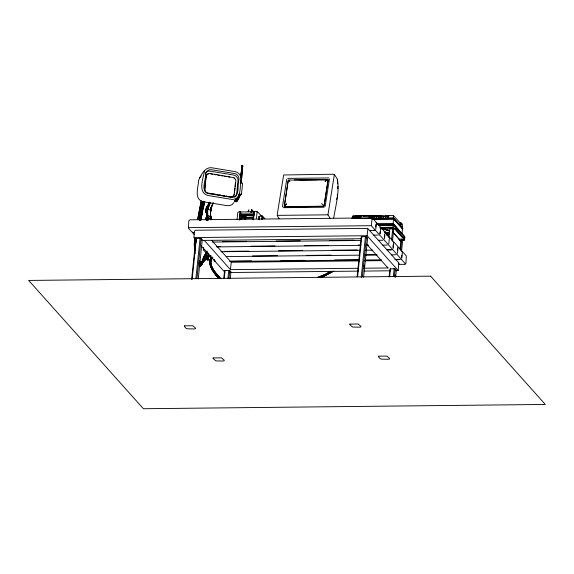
<?xml version="1.0" encoding="UTF-8"?>
<svg xmlns="http://www.w3.org/2000/svg" width="574" height="574" viewBox="0 0 574 574"><rect width="100%" height="100%" fill="white"/><g stroke="black" fill="none" stroke-linecap="round" stroke-linejoin="round"><path stroke-width="0.86" d="M241.13 175.07L240.513 175.142M241.948 165.348C241.116 169.474 242.637 162.456 242.343 166.761C243.139 168.132 242.515 163.002 242.737 166.998M258.809 219.117L258.824 216.498L261.751 215.953L262.533 216.097L264.915 218.766M259.211 219.72L259.226 216.219M259.412 216.9L259.412 216.434M261.737 219.447L261.751 215.953M262.519 219.598L262.533 216.097M210.407 262.383L210.436 260.783M372.433 216.714L369.749 216.29L387.924 216.24M374.772 216.549L374.32 216.204L379.271 216.542L376.307 216.219L377.226 216.52M379.256 216.642C377.527 215.415 382.901 217.388 381.15 216.262M383.109 216.455L381.15 216.133L381.595 216.477M240.463 182.661L242.113 182.934L242.58 183.515L241.511 193.84L238.648 198.008L238.762 197.65M337.813 188.746L337.899 186.328M194.945 238.762L194.887 250.278M194.564 238.712L194.277 245.069L194.873 253.651M195.519 238.705L195.375 248.434M194.306 244.854L194.6 238.597M195.741 243.032L195.87 240.363M194.73 244.624L194.859 241.984M195.067 248.628L196.007 239.645M195.095 248.427L195.368 244.438M240.571 177.144C244.459 150.402 241.625 177.258 241.31 183.099M242.537 166.876L241.202 182.905M241.338 179.16L241.654 175.551M242.027 171.418L242.587 166.977M242.307 166.804L240.728 182.754L240.154 182.733M191.63 279.459L195.842 238.684L200.053 238.353L201.087 238.626L202.256 239.925L198.224 278.935M192.168 279.172L196.38 238.397M205.241 185.481L204.968 190.747M205.32 184.699L206.174 176.448M195.928 278.247L200.053 238.353M196.968 278.519L201.087 238.626M199.422 262.418L199.608 260.639M206.202 209.402L206.274 210.328L206.927 208.219M206.54 209.417L206.568 208.498L206.324 208.836M206.884 209.467L206.583 206.281L205.492 211.282L205.592 212.48L207.085 212.724M203.505 247.401L203.469 249.963L205.714 252.481L206.561 252.703M205.987 258.178L206.941 251.103L205.987 258.178L206.418 258.099L203.339 260.983M210.421 213.234L211.512 208.233L211.06 207.02M208.276 259.843L206.963 258.365C208.226 256.313 204.947 256.32 205.808 258.379L206.425 259.513L208.104 260.008L208.305 258.214L208.276 259.843L207.343 259.878M208.728 253.959L208.032 258.365L207.322 258.085L207.924 252.768M208.032 258.365L208.47 254.318M223.709 278.749L224.534 270.77L225.073 270.483L228.746 270.447L229.779 270.72L230.942 272.019L230.303 278.239M224.247 278.476L225.073 270.483M234.472 191.852L234.852 188.164M235.031 186.442L235.39 182.991M227.914 278.44L228.746 270.447M228.954 278.713L229.779 270.72M238.404 195.361L238.655 194.694A1.32 0.423 5.9 0 1 239.925 194.902L239.057 196.294M241.719 166.833L242.142 165.276M241.389 176.641L241.13 174.934M237.098 219.397L237.83 212.301L240.047 211.49L240.721 211.964L241.058 215.307L240.599 219.734M242.666 166.862L242.479 165.29M238.533 197.535L239.925 194.902M239.308 219.871L240.047 211.49M239.638 219.957L240.377 211.576M242.171 217.41C239.552 216.728 248.549 217.611 242.199 217.446M242.314 216.025C240.377 217.037 247.882 215.444 242.35 215.989M242.257 216.821L244.309 216.8L244.244 217.453M244.287 217.417L244.287 216.771M244.373 216.606L244.402 216.003L244.33 216.649L242.285 216.642L244.33 216.649M244.732 216.671L244.818 215.824L244.782 216.735M253.593 217.639L253.17 218.02L241.683 218.034L241.905 215.881L245.112 215.566M244.797 216.886L244.854 216.95A0.947 0.847 -41.8 0 0 245.751 216.943L245.894 215.81M245.866 216.728L245.866 215.401L244.969 215.415L244.868 215.91M245.414 219.347L245.744 219.046L245.579 219.476M253.758 216.025L245.866 215.401L245.607 216.778A0.825 0.739 -41.8 0 1 244.847 216.785M253.213 219.813L254.038 211.835C256.628 209.754 259.843 214.088 261.12 215.853M253.385 219.72L254.526 211.332M256.549 218.307L257.066 211.648M351.962 218.629L352.572 215.96L373.301 215.724M360.938 216.376L353.189 216.29L352.938 218.027L360.58 218.256L360.888 216.204M353.003 218.106L353.139 216.448M353.161 218.005L353.326 216.434L360.68 216.355L360.522 217.933L353.161 218.005L353.326 216.434M360.867 216.362L360.515 218.185L353.154 218.185M357.114 276.812L361.24 236.918L365.444 236.596L366.485 236.861L367.647 238.167L363.615 277.17M357.652 276.524L361.778 236.632M361.233 277.371L365.444 236.596M362.359 276.754L366.485 236.861M369.089 218.393L369.405 215.781L370.338 216.735M364.174 266.874L364.361 265.095M369.749 218.601L369.886 216.699L372.038 216.742M370.008 216.305L369.563 218.393L371.658 218.371L371.93 216.685M372.612 216.707L372.045 216.226L372.217 216.577M374.506 216.233L374.026 216.42L374.707 216.685M377.046 216.527L376.551 216.233M375.705 226.981L375.977 224.341M375.819 229.055L376.429 223.193M381.136 216.341L378.826 216.204M379.5 216.491L378.567 216.312L379.278 216.348M381.15 216.161L381.552 216.427M381.323 216.484C380.598 215.53 382.607 217.281 381.33 216.276M379.859 233.589L380.038 231.831M380.153 233.905L380.763 228.036M383.353 217.23L383.224 218.457L380.942 218.271L381.315 216.642M383.532 217.23L383.403 218.457L383.597 216.62M385.886 216.111L385.405 216.298L385.936 216.061M385.628 217.209L385.498 218.436L383.217 218.242M385.807 217.209L385.678 218.429L385.871 216.599M384.279 237.557L384.551 234.917M384.487 238.748L385.089 232.886M388.139 216.62C387.938 221.944 387.586 213.65 388.985 216.104M388.907 237.658L389.265 234.178A4.111 1.327 5.9 0 0 387.357 232.585L384.831 232.011M389.445 232.441L389.803 228.961L392.702 228.933L393.671 229.787L392.458 241.259M388.82 243.598L389.423 237.729M392.429 226.113L392.76 225.482M402.317 228.703L402.632 228.538L393.255 218.185L393.477 215.609L388.383 215.58M391.533 240.233L392.702 228.933M401.628 233.589L393.204 223.917L376.601 224.032L393.369 224.068L404.907 236.933L404.44 239.939L402.216 240.341M402.352 229.162L402.754 228.954L393.75 218.622L372.655 218.787M389.1 277.005L389.925 269.012L394.137 268.682L395.17 268.955L396.34 270.261L395.601 277.364M389.638 276.718L390.464 268.725M392.946 247.251L393.219 244.61M393.154 248.442L393.757 242.58M393.312 276.675L394.137 268.682M394.345 276.933L395.17 268.955M397.459 250.336L397.646 248.578M397.481 253.292L398.091 247.423M395.156 276.761L395.343 274.982M401.721 227.663L401.886 226.113M399.97 249.245L400.817 241.044L392.795 232.075M402.166 234.393L402.209 234.242M402.711 229.098L402.79 228.552L393.75 218.622M400.602 250.379L401.771 239.078L398.822 239.286M401.527 251.405L402.74 239.925L401.771 239.078M401.52 257.819L401.793 255.179M401.814 258.135L402.424 252.273M369.57 218.601L369.835 216.707M241.238 175.536L241.381 174.187M241.676 171.411L242.149 167.027M369.462 218.479L369.814 216.075M387.852 218.285L388.139 215.889L388.569 216.29M208.104 260.008L207.401 259.663C206.683 259.218 206.202 255.875 207.666 257.073M242.027 166.797L240.836 177.043M400.265 222.468L401.14 223.422L400.839 226.013L400.458 225.84L400.752 223.379L400.085 222.655M240.886 175.422L241.869 166.855M198.661 215.795L198.884 214.152M199.443 214.195L199.666 212.552M206.009 219.412L206.281 217.446L205.894 219.311L206.138 217.51L206.841 217.539L206.281 217.446L206.009 219.412L206.575 219.498M211.002 218.22C210.414 219.512 212.366 219.835 211.569 218.314L210.974 218.228L211.569 218.314M211.584 219.368L211.045 219.11M378.675 218.507L378.862 216.671M378.854 218.5L379.041 216.671M380.763 218.271C381.251 213.406 382.047 220.725 378.668 218.292M383.037 218.249L383.41 216.62M385.312 218.22L385.685 216.599M387.586 218.199C388.074 213.327 388.878 220.653 385.491 218.22M282.43 206.827L286.735 179.253M325.157 206.367L329.454 178.801M192.735 232.319L192.649 232.872L194.191 234.601M376.02 222.712L376.106 222.167L372.605 218.249L371.227 217.89L189.951 219.82L188.803 220.868L188.423 228.143L191.924 232.054L192.469 232.025M380.354 227.562L380.44 227.01L376.831 222.977L376.279 223.006M384.68 232.405L384.774 231.86L381.165 227.821L380.612 227.856M389.014 237.249L389.1 236.703L385.498 232.671L384.946 232.7M393.348 242.099L393.434 241.554L389.832 237.514L389.28 237.55M397.682 246.942L397.768 246.397L394.159 242.364L393.613 242.393M402.015 251.792L402.101 251.24L398.492 247.207L397.947 247.243M199.788 220.531L200.053 218.902M198.848 218.142L199.099 216.606M199.408 220.452L203.347 201.194M197.65 219.555L201.165 200.929M199.006 219.634L202.55 201.496M336.68 199.415L336.96 197.75M337.232 196.086L337.505 194.428M199.436 220.366L203.426 201.431M197.664 219.462L201.259 201.094M199.027 219.541L201.381 206.647M200.814 220.452L202.572 211.462M198.08 219.419L201.689 201.316M199.874 220.337L203.849 201.711M200.441 220.373L204.358 201.883M389.072 231.085L388.856 230.346L387.421 229.657L379.988 227.986M388.691 234.752L387.881 233.64L385.391 232.951M198.647 219.455L202.206 201.474M240.908 175.379L241.41 175.02M333.709 217.984C335.725 205.313 339.6 192.555 337.462 179.619M374.714 216.592L371.737 216.384L372.454 216.427M200.333 217.374L200.62 215.846M199.25 211.727L199.537 210.17M201.036 218.931L204.703 201.632M201.517 211.275L202.141 208.082M200.914 214.317L201.216 212.796M389.832 231.86L388.856 230.497L381.832 228.768M200.34 206.403L200.635 204.99M199.68 209.388L200.01 207.896M207.049 209.474L206.195 211.584L206.877 207.322M200.929 203.576L201.23 202.256M203.196 208.434L204.71 201.84M202.794 205.083L203.519 201.983M201.933 203.913L202.536 201.359M244.502 219.49L244.596 218.988L245.744 219.046M245.529 219.39L245.493 218.981M395.558 270.756L398.191 270.505L367.087 235.713L367.855 229.134L367.188 228.402L195.397 230.231L194.579 230.978L193.969 236.911L194.127 237.909L195.899 239.889M375.26 230.081L371.342 225.697L372.124 218.142M237.084 198.905L237.442 197.965M207.329 217.137L207.523 216.398M207.422 219.01L207.996 218.098L210.579 218.529L210.558 219.526M253.45 217.912L253.471 215.645L246.174 215.724M363.586 216.118L364.146 215.824M402.058 233.948L402.51 227.878L393.635 218.113L361.247 218.407M404.297 237.693L404.519 236.847L402.812 234.931M401.893 240.606L403.866 240.248L404.082 239.437L394.977 229.248L390.758 228.143L381.007 228.244M404.44 239.939L404.692 239.021L395.515 228.753L393.642 227.856L390.743 227.512L380.053 227.62M209.976 260.46L210.4 258.96M237.457 200.34L236.696 201.704L235.943 201.847C234.443 199.738 234.264 202.923 235.326 200.462M393.319 228.452L393.441 228.022L390.779 227.699L380.124 227.813M393.642 227.856L393.857 225.769L378.481 225.553M330.122 218.271L327.969 214.827L334.283 174.962L333.602 174.223L283.628 174.97L277.228 214.683L277.35 215.824L279.179 218.809M204.035 259.096L201.603 265.296L200.484 266.236L199.235 266.3M206.547 220.323L206.461 218.565L206.202 219.397M206.819 217.037L207.824 215.81L210.802 216.298L211.254 216.85L211.067 219.612M206.812 217.546C205.305 219.16 207.063 218.371 206.317 218.335M206.568 220.014L207.092 216.168M210.981 217.718L211.254 216.85M204.452 170.916C203.411 178.363 197.348 192.218 207.817 195.476L231.745 199.4C242.113 199.939 239.58 185.861 241.058 179.454C241.374 175.802 238.734 172.329 235.139 171.612L211.218 167.687C204.523 167.35 201.065 175.178 198.661 180.243C198.439 186.988 193.481 199.336 203.289 201.754L227.218 205.686L229.751 205.614L232.154 204.523L233.883 202.586M234.228 194.199L233.051 196.337L230.59 196.86M358.441 268.288L230.461 269.651L231.229 262.246L211.584 240.276M378.323 225.116L392.925 225.015L393.635 218.113M372.217 216.742L371.837 218.364L373.932 218.342L374.255 216.656L374.112 218.342L376.207 218.321L376.587 216.692M207.314 206.683L208.914 202.6M207.558 206.525L209.158 202.443M207.609 206.683L209.216 202.6M207.845 206.92L209.768 202.019M207.451 208.527L209.74 202.701M207.695 208.369L209.661 203.375M210.048 202.679L207.666 209.575L210.285 202.916M210.909 208.211L212.868 203.21M210.321 210.012L213.255 202.514M210.565 209.854L213.176 203.196M206.719 210.235L206.532 210.701L206.353 210.213M210.479 212.653L211.368 208.592L211.002 207.601M245.091 215.738L241.805 215.774L241.683 218.034M248.076 211.756L248.951 209.732M250.773 212.402L251.943 209.704M355.328 216.262L355.887 215.752L381.531 215.659M398.191 270.505L398.88 263.014L367.826 228.581M404.792 264.291L405.947 263.244L406.327 255.975L402.826 252.058L402.281 252.086M204.609 255.509L200.635 264.815M237.557 198.475L237.787 198.016M385.699 216.082L387.974 216.19M206.963 256.729C205.277 256.262 205.865 259.01 206.568 259.67M200.692 264.248L204.509 255.208L206.425 253.148M360.68 216.355L353.433 216.556M403.866 240.248L404.297 239.057L395.163 228.847L393.441 228.022M210.873 257.461C206.884 265.016 214.095 273.36 218.845 278.684M210.938 257.374C206.87 264.851 214.231 273.131 218.895 278.412M238.655 195.634L239.466 195.677L238.612 199.214L237.327 199.931L235.842 199.58M235.993 199.68L236.682 198.755L236.029 199.336M234.551 201.366L236.61 198.683M234.874 201.417L236.682 198.755L234.701 201.46L235.412 200.534M238.684 196.947L239.466 195.677M238.389 197.635L239.76 195.734L238.526 195.533M208.032 258.508L208.29 258.149L207.401 257.805M236.703 198.913C235.778 200.419 236.431 198.468 237.22 199.314L238.088 198.819L238.16 196.868L238.834 195.576M254.39 212.229L254.354 211.426M206.525 254.138C203.182 257.195 204.143 262.784 200.606 265.611L199.429 265.654M387.098 235.483L386.869 234.4M239.186 195.598L238.375 198.977L237.284 199.587L236.495 199.171M206.41 253.643C202.931 256.6 203.849 262.167 200.405 265.044L199.278 265.08M387.816 236.301L388.067 235.44L386.682 234.544M206.145 255.007C202.945 258.156 203.763 263.753 200.111 266.537M285.127 205.406L286.426 203.87M285.199 205.514L286.498 203.978M206.36 253.234C202.629 256.14 203.469 261.859 200.003 264.858M236.947 200.957L235.857 201.567L235.067 201.151M205.262 259.85L202.242 262.928M234.809 197.262L236.065 195.849L236.646 194.034L238.023 180.724A5.209 4.85 35.8 0 0 233.46 174.991L210.299 171.188A5.209 4.85 35.8 0 0 205.657 172.925M199.4 177.918L201.137 175.981M206.583 175.163L208.412 173.822M204.818 255.975L205.743 254.956M203.526 261.163L204.975 259.563M203.411 260.252L206.41 257.281M203.67 259.828L206.367 257.26M212.071 257.504C207.106 264.887 216.154 273.64 220.739 278.749M211.454 258.106L212.351 257.224M211.906 256.994C206.303 264.126 215.193 273.403 219.785 278.548M206.532 258.322L202.557 262.318M206.633 258.637L202.536 262.763M206.138 256.736L206.662 257.245M206.963 258.365L205.808 258.379L206.748 258.278M372.626 216.613L374.671 216.542M370.173 216.549L369.713 216.412L372.447 216.527M383.611 216.133L383.123 216.319L385.879 216.211M204.703 259.118L206.468 257.575M387.536 235.354L389.201 234.178M387.515 235.57L389.179 234.393A4.111 1.327 5.9 0 0 387.335 232.8L384.81 232.233M387.895 235.433L389.581 234.242L389.344 233.331L384.149 231.724M333.788 271.036L322.064 277.299M207.731 257.152L211.139 255.746M207.853 257.453L210.4 256.176M207.874 257.41L210.558 256.076M212.674 257.518C207.271 263.746 215.207 272.557 219.275 277.278M208.025 255.968L209.065 255.301M387.328 215.86L387.794 215.982M212.846 257.382C206.805 264.219 216.498 273.784 220.983 278.684M325.121 181.205L326.807 180.286M325.193 181.312L326.871 180.394M330.76 271.208L323.722 275.046L317.472 277.586M324.059 275.168L328.737 272.614M331.765 271.222L323.88 275.527L319.166 277.443M332.116 271.724L320.227 277.665M332.432 271.861L322.94 276.819M201.718 240.219L202.256 239.925M230.404 272.306L230.942 272.019M367.109 238.454L367.647 238.167M395.802 270.548L396.34 270.261M207.178 218.063L207.91 217.704L210.888 218.192L211.34 218.744M201.582 261.809L199.221 262.404M201.876 261.651L199.608 262.174M202.278 261.859L200.025 262.361M211.067 219.39L211.476 219.462M241.819 219.347L241.432 219.354M373.896 230.224L374.987 229.787M317.566 277.429L323.793 274.896M319.374 277.07L323.277 275.484M289.167 180.006L288.105 180.882L284.36 206.633L323.937 206.209L328.055 179.849L294.39 179.949M251.556 209.51L254.246 212.28M374.262 216.369L376.996 216.477M378.811 216.319L379.321 216.506M381.086 216.298L383.195 216.161L369.749 216.29M209.044 255.717L210.213 255.38M402.266 240.183L402.69 240.104M363.787 216.097L373.308 215.924M402.396 228.761L402.754 228.696M402.274 229.105L402.596 228.94L393.628 219.067L372.619 219.189M253.263 217.697L241.589 217.826M371.342 225.697L188.358 227.648M367.087 235.713L194.084 237.557M383.604 216.24L385.47 216.133M372.275 216.412L372.497 216.577M385.929 216.262L387.981 216.089M374.026 216.42L374.492 216.556M235.842 201.23L236.33 201.18M327.969 214.827L277.321 215.365M199.286 263.401L200.577 263.301M199.709 263.588L200.993 263.495M200.096 263.358L201.338 263.294M200.233 262.849L201.409 262.813M316.984 179.712L299.621 179.899M304.12 206.69L312.794 206.583M304.062 206.755L284.152 206.726L288.313 180.078L328.199 179.648L324.037 206.303L295.423 206.769M287.796 178.378L328.665 177.947M283.226 207.68L324.095 207.243M240.721 211.964L254.698 211.813M240.642 213.973L254.225 213.829M240.815 215.028L254.39 214.884M241.058 215.307L253.787 215.171M353.354 216.254L360.953 216.283M369.154 216.104L373.294 216.061M372.11 216.678L374.205 216.656M385.584 216.534L374.492 216.714M385.764 216.534L387.859 216.513M378.481 218.292L376.393 218.314L376.766 216.692M388.067 218.192L393.255 218.185M371.809 218.852L393.915 218.78M377.455 224.42L393.082 224.355L397.395 229.026M378.653 225.295L393.628 225.474L395.285 226.264L404.39 236.452M378.575 225.625L391.009 225.489M192.914 232.47L194.701 232.448M369.728 230.59L374.191 230.54M373.753 235.118L378.23 235.067M361.369 238.719L203.261 240.406L204.272 240.355L230.461 269.651M222.447 241.625L246.598 241.367M276.116 241.051L300.267 240.793M329.785 240.477L353.936 240.219M212.301 242.049L361.426 240.463M378.395 240.276L382.858 240.233M399.698 240.678L400.817 241.044M216.936 246.576L220.516 246.533M250.924 246.21L275.082 245.952M304.6 245.643L328.751 245.385M358.269 245.069L360.953 245.041M366.32 244.983L368.106 244.962M216.635 246.899L360.4 245.363M366.65 245.299L368.436 245.277M382.729 245.127L387.192 245.076M224.85 251.383L249.001 251.125M278.519 250.809L302.67 250.551M332.188 250.242L357.236 249.97M386.754 249.661L391.224 249.611M220.961 251.742L360.271 250.257M365.624 250.199L372.77 250.128M387.055 249.97L391.525 249.927M252.438 255.982L277.486 255.717M307.004 255.401L331.155 255.143M365.143 254.777L376.774 254.655M226.192 256.578L359.245 255.165M365.495 255.093L377.104 254.971M391.389 254.82L395.859 254.77M230.827 261.105L251.405 260.883M280.923 260.567L305.074 260.316M334.592 260L358.743 259.742M395.421 259.348L399.891 259.305M229.629 261.435L359.109 260.058M365.365 259.986L381.437 259.821M394.833 259.678L400.186 259.62M231.229 262.246L359.209 260.883M364.576 260.826L381.581 260.646M398.543 264.356L404.419 264.349M363.808 268.23L387.974 267.972L387.644 267.132M230.031 272.514L358.241 271.115M364.239 271.086L390.456 270.77M241.353 194.256L239.293 193.976M242.623 165.563L242.013 165.463M241.948 166.747L242.343 166.761M205.592 212.48L206.834 209.424L211.311 210.156M213.958 259.936L215.006 261.134L214.382 260.058M393.24 218.974L393.707 219.024M392.702 224.262L393.161 224.319M380.655 216.642L381.236 216.707M398.378 263.287L398.923 263.366M203.433 249.661L203.906 249.733M236.696 201.704L238.074 199.788M210.687 173.929L212.452 174.216M214.188 174.503L215.975 174.797M217.697 175.077L219.462 175.371M221.198 175.651L222.949 175.938M224.678 176.225L226.457 176.519M228.187 176.799L229.959 177.093M209.56 193.409L211.34 193.703M213.069 193.983L217.467 194.708M219.203 194.995L220.954 195.282M222.676 195.562L224.456 195.856M226.178 196.136L227.964 196.43M206.941 206.303L208.434 206.547M209.201 216.42L210.493 216.635M381.732 228.653L387.622 229.98A4.111 1.327 5.9 0 1 389.473 231.573M381.71 228.875L387.601 230.196A4.111 1.327 5.9 0 1 389.229 230.963M393.477 215.609L400.709 223.566M401.527 227.282C403.005 227.031 402.417 223.343 400.925 222.741M400.458 225.84L399.985 222.977M252.876 219.168L253.385 219.605M401.434 223.767L402.094 224.047M393.204 223.917L402.252 233.84M393.857 225.769L395.73 226.673M207.114 256.894L207.81 257.231M334.276 174.431L337.247 178.858L337.677 183.838M374.32 216.341L374.657 216.735M372.045 216.362L372.382 216.757M370.216 216.599L369.721 216.305L370.18 216.448M374.327 216.233L374.93 216.735M235.146 200.678L235.455 201.043M233.934 178.012L234.859 178.823M379.586 234.924L375.518 230.375M383.92 239.774L379.852 235.218M388.254 244.617L384.185 240.068M392.587 249.46L388.519 244.911M396.921 254.311L392.853 249.762M401.255 259.154L397.186 254.605M288.987 180.688L289.97 181.685M206.748 218.687L206.827 220.438M218.529 278.046L216.269 275.714L212.315 269.507M401.513 259.455L405.603 264.026M372.225 216.376L372.655 216.757M399.145 230.978L401.47 233.582M380.942 218.271L381.294 215.609M393.025 232.341L400.473 240.671M366.549 244L387.974 267.972M261.938 216.161L263.731 218.163M253.923 212.337L251.986 210.4A1.751 0.552 89.4 0 0 251.57 211.526M253.005 212.057L251.9 210.823A1.385 0.438 89.4 0 0 251.333 212.366M201.216 245.837L224.843 272.27M321.648 203.497L323.011 205.112M213.987 259.613L214.626 261.098M211.361 266.307L212.445 268.74M211.103 266.924L211.935 268.826M210.823 266.293L209.998 262.799M194.859 253.306L194.335 245.694M205.987 252.072L206.009 252.546M210.471 210.385L210.909 219.986M210.357 213.743L210.479 216.362M207.86 216.018L207.58 209.912L207.558 216.161M207.939 217.761L208.053 220.38M207.824 215.81L207.91 217.704M207.637 217.912L207.752 220.524M207.106 210.608L207.544 220.208M206.97 212.287L207.214 217.646M206.992 219.577L206.453 212.1L206.697 217.453M206.339 218.615L206.418 220.373M206.209 218.988L206.267 220.251M206.999 218.192L207.056 219.462M194.758 245.45L194.873 248.75M386.446 234.393A4.111 1.327 5.9 0 1 387.787 235.627M386.424 234.615A4.111 1.327 5.9 0 1 387.68 235.433M389.531 231.394A4.111 1.327 5.9 0 1 389.452 231.796M238.59 195.296A1.32 0.423 5.9 0 1 239.86 195.504M248.585 211.562A1.751 0.552 89.4 0 1 248.743 210.816M205.836 177.875L204.66 189.277L204.796 190.719L206.41 192.756L230.655 197.018L232.118 196.975L234.092 195.526L235.857 181.205L235.72 179.762L234.113 177.718L209.869 173.463L207.25 174.022L206.425 174.955L205.836 177.875M205.801 209.367L206.001 211.914L206.812 206.884L205.801 209.367M205.679 173.944C206.166 179.798 199.903 190.999 208.434 193.582L231.602 197.377C240.549 197.535 237.04 184.72 238.971 179.411C239.236 176.641 237.249 174.03 234.529 173.513L211.361 169.71C208.671 169.308 206.044 171.246 205.679 173.944M184.491 325.853L184.347 326.398L186.012 328.263L187.124 328.794L194.105 328.945L195.425 328.708L195.569 328.163L192.792 325.759L184.491 325.853M213.184 357.939L213.033 358.485L215.817 360.888L222.791 361.039L224.111 360.795L224.262 360.25L221.478 357.853L213.184 357.939M349.889 324.088L349.738 324.633L352.522 327.029L359.496 327.18L360.816 326.943L360.967 326.398L358.183 324.001L349.889 324.088M378.575 356.181L378.431 356.727L380.096 358.592L381.208 359.123L388.189 359.274L389.509 359.037L389.653 358.492L386.876 356.095L378.575 356.181M430.608 276.159L28.7 280.435L143.392 408.731L545.3 404.448L430.608 276.159"/></g></svg>
